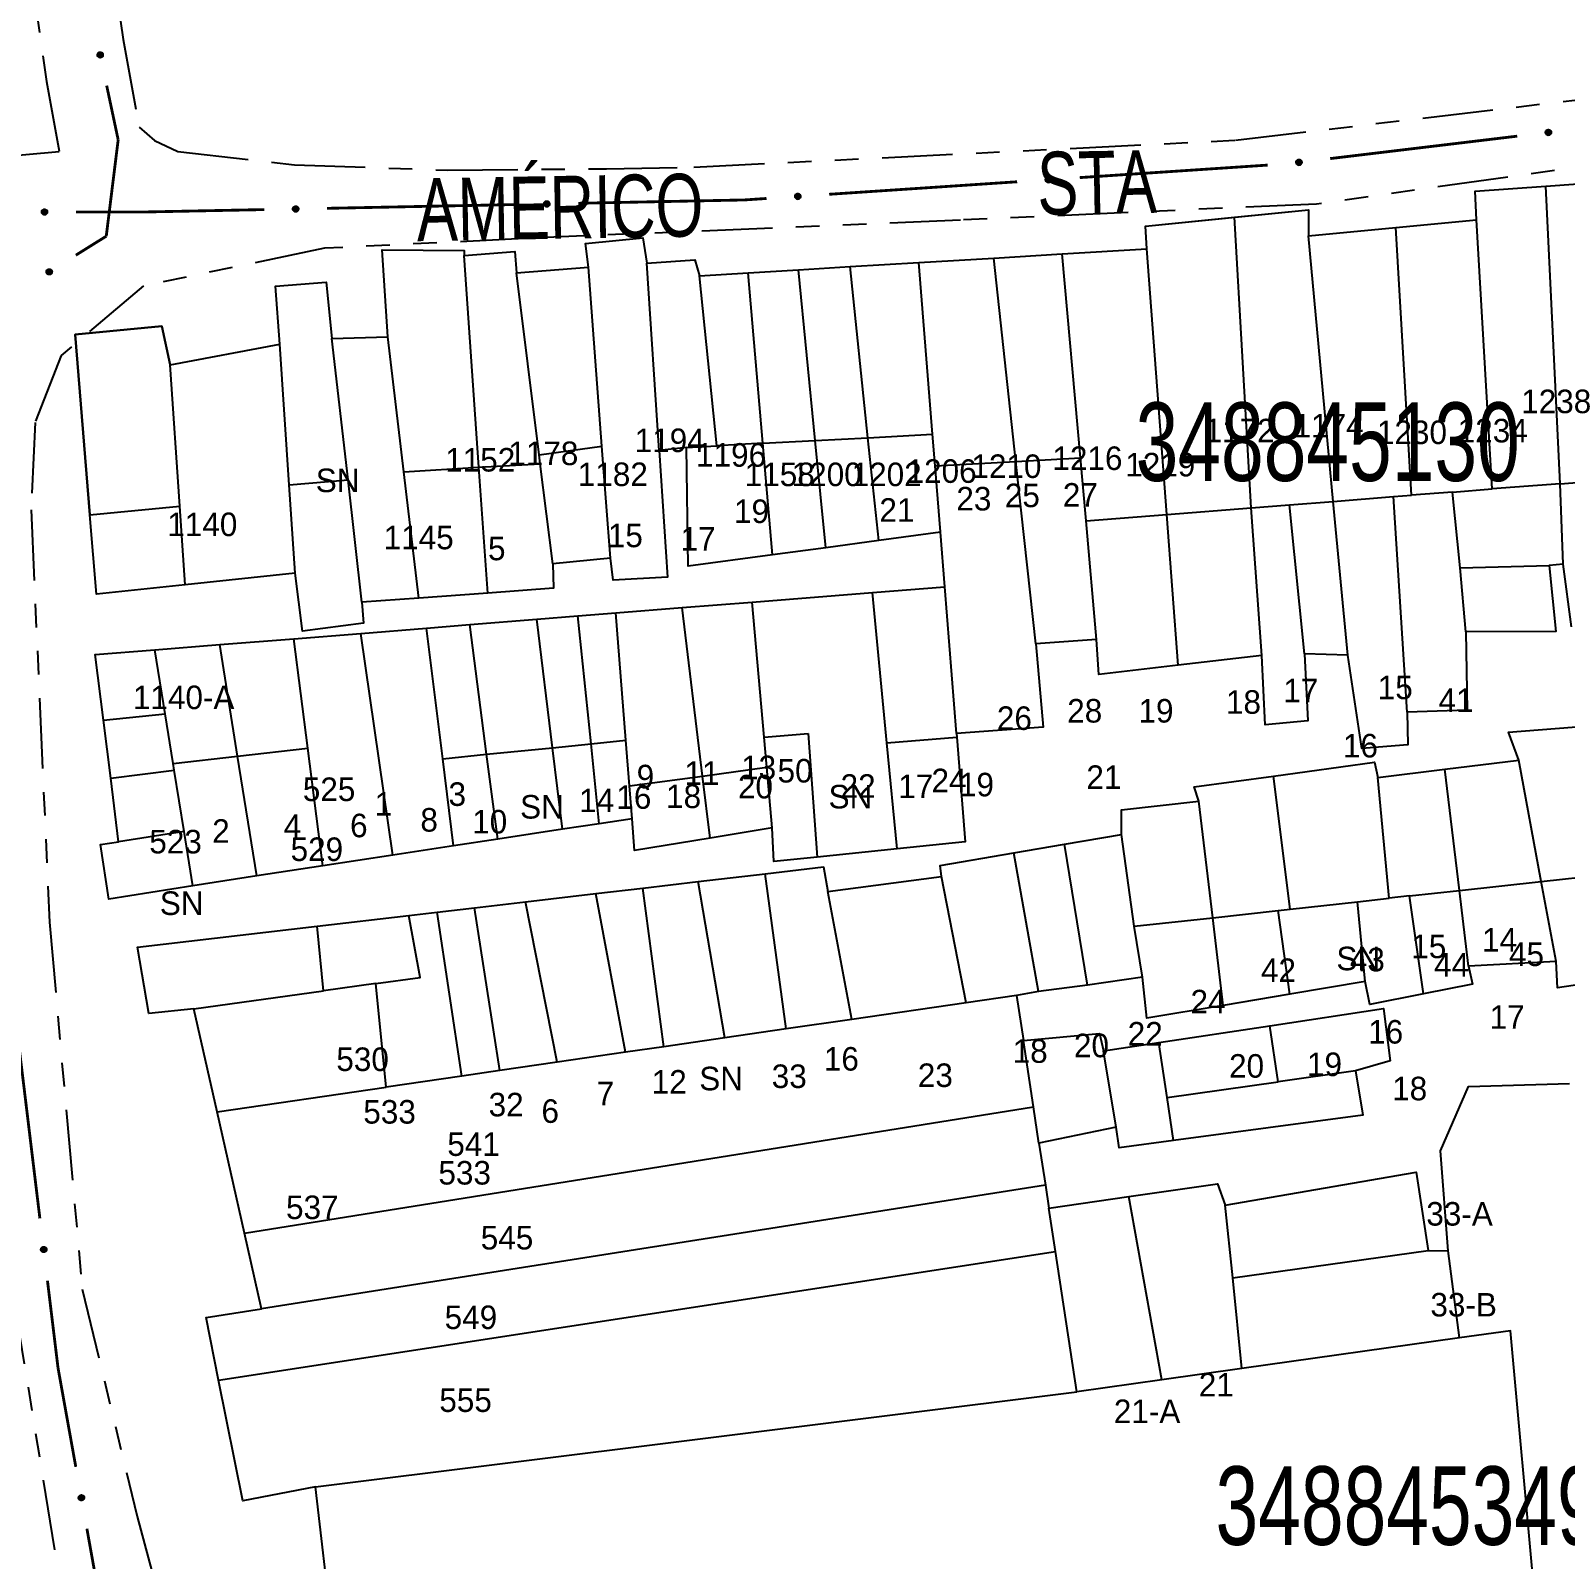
# Model space of a CAD drawing. Extents: x 203851 to 204958, y 4839055 to 4839989.
# Drawn here: x 204793.5 to 204891.2, y 4839267.4 to 4839364.7 of the extents above; entities that cross this region are included whole.
import ezdxf
from ezdxf.enums import TextEntityAlignment as Align

# ---------------------------------------------------------------- set-up
doc = ezdxf.new("R2010")
doc.units = 0
doc.header["$LTSCALE"] = 1.5
doc.header["$MEASUREMENT"] = 0
doc.linetypes.add('TRACO_25', pattern=[8, 3, -1, 1, -1, 1, -1])
for name, color, linetype in [('CD_MALHA_LOTES', 7, 'CONTINUOUS'), ('CD_TXT_QUADRA', 2, 'CONTINUOUS'), ('RU-QUADRA', 210, 'CONTINUOUS'), ('SV-EIXO-RUA-N-PAV', 6, 'CONTINUOUS'), ('SV-RUA-NAO-PAV', 7, 'CONTINUOUS'), ('SV-TXT-RUA-N-PAV', 7, 'CONTINUOUS'), ('Th_NmrPort', 1, 'CONTINUOUS')]:
    doc.layers.add(name, color=color, linetype=linetype)
doc.styles.add('ARIAL', font='ARIAL.SHX')

msp = doc.modelspace()

# ---------------------------------------------------------------- linework, layer by layer
at = {"layer": 'CD_MALHA_LOTES', "linetype": 'Continuous', "flags": 128}
for points in [[(204890, 4839354.84), (204894.42, 4839355.16), (204894.31, 4839352.89)], [(204885.58, 4839352.7), (204885.49, 4839354.51), (204890, 4839354.84)], [(204890.92, 4839335.88), (204890, 4839354.84)], [(204870.17, 4839352.87), (204874.89, 4839353.33), (204874.88, 4839351.67)], [(204864.59, 4839350.84), (204864.5, 4839352.3), (204870.17, 4839352.87)], [(204871.23, 4839334.35), (204870.17, 4839352.87)], [(204874.88, 4839351.67), (204880.45, 4839352.21)], [(204880.45, 4839352.21), (204885.58, 4839352.7)], [(204881.44, 4839335.15), (204880.45, 4839352.21)], [(204886.59, 4839335.55), (204885.58, 4839352.7)], [(204829.01, 4839349.67), (204828.82, 4839351.19), (204832.48, 4839351.54), (204832.73, 4839349.93)], [(204876.46, 4839334.76), (204874.88, 4839351.67)], [(204816.24, 4839345.24), (204815.87, 4839350.79), (204821.09, 4839350.73), (204821.09, 4839350.43)], [(204821.09, 4839350.43), (204824.33, 4839350.67), (204824.44, 4839349.32)], [(204822.03, 4839336.93), (204821.09, 4839350.43)], [(204832.73, 4839349.93), (204835.79, 4839350.14), (204836.08, 4839349.13)], [(204850.07, 4839349.97), (204854.84, 4839350.26)], [(204854.84, 4839350.26), (204859.2, 4839350.52)], [(204856.25, 4839337.3), (204854.84, 4839350.26)], [(204859.2, 4839350.52), (204864.59, 4839350.84)], [(204860.35, 4839337.53), (204859.2, 4839350.52)], [(204865.85, 4839333.93), (204864.59, 4839350.84)], [(204824.44, 4839349.32), (204829.01, 4839349.67)], [(204825.88, 4839337.72), (204824.44, 4839349.32)], [(204829.87, 4839338.28), (204829.01, 4839349.67)], [(204833.52, 4839338), (204832.73, 4839349.93)], [(204836.08, 4839349.13), (204839.18, 4839349.32)], [(204839.18, 4839349.32), (204842.39, 4839349.51)], [(204840.12, 4839338.46), (204839.18, 4839349.32)], [(204842.39, 4839349.51), (204845.69, 4839349.71)], [(204843.46, 4839338.63), (204842.39, 4839349.51)], [(204845.69, 4839349.71), (204850.07, 4839349.97)], [(204846.82, 4839338.81), (204845.69, 4839349.71)], [(204850.94, 4839339.03), (204850.07, 4839349.97)], [(204809.36, 4839344.77), (204809.08, 4839348.46), (204812.3, 4839348.72), (204812.68, 4839345.14)], [(204837.19, 4839338.3), (204836.08, 4839349.13)], [(204802.38, 4839343.45), (204801.84, 4839345.93), (204796.32, 4839345.39)], [(204796.32, 4839345.39), (204797.26, 4839333.9)], [(204802.38, 4839343.45), (204809.36, 4839344.77)], [(204809.95, 4839335.81), (204809.36, 4839344.77)], [(204812.68, 4839345.14), (204816.24, 4839345.24)], [(204813.7, 4839336.13), (204812.68, 4839345.14)], [(204817.26, 4839336.65), (204816.24, 4839345.24)], [(204802.99, 4839334.46), (204802.38, 4839343.45)], [(204840.12, 4839338.46), (204837.19, 4839338.3)], [(204840.12, 4839338.46), (204843.46, 4839338.63)], [(204840.73, 4839331.35), (204840.12, 4839338.46)], [(204843.46, 4839338.63), (204846.82, 4839338.81)], [(204844.14, 4839331.81), (204843.46, 4839338.63)], [(204846.82, 4839338.81), (204850.94, 4839339.03)], [(204847.51, 4839332.26), (204846.82, 4839338.81)], [(204851.1, 4839337.02), (204850.94, 4839339.03)], [(204825.88, 4839337.72), (204829.87, 4839338.28)], [(204825.95, 4839337.16), (204825.88, 4839337.72)], [(204830.41, 4839331.14), (204829.87, 4839338.28)], [(204835.26, 4839338.2), (204833.52, 4839338)], [(204833.52, 4839338), (204834.06, 4839329.94)], [(204835.26, 4839338.2), (204837.19, 4839338.3)], [(204840.73, 4839331.35), (204835.37, 4839330.63), (204835.26, 4839338.2)], [(204856.25, 4839337.3), (204860.35, 4839337.53)], [(204860.71, 4839333.53), (204860.35, 4839337.53)], [(204817.26, 4839336.65), (204822.03, 4839336.93)], [(204818.22, 4839328.6), (204817.26, 4839336.65)], [(204822.03, 4839336.93), (204825.95, 4839337.16)], [(204822.6, 4839328.92), (204822.03, 4839336.93)], [(204826.74, 4839330.79), (204825.95, 4839337.16)], [(204851.1, 4839337.02), (204856.25, 4839337.3)], [(204851.44, 4839332.81), (204851.1, 4839337.02)], [(204857.52, 4839325.69), (204856.25, 4839337.3)], [(204809.95, 4839335.81), (204813.7, 4839336.13)], [(204810.33, 4839330.19), (204809.95, 4839335.81)], [(204814.59, 4839328.33), (204813.7, 4839336.13)], [(204884.06, 4839335.35), (204886.59, 4839335.55)], [(204890.92, 4839335.88), (204886.59, 4839335.55)], [(204890.92, 4839335.88), (204894.68, 4839336.18)], [(204891.11, 4839330.75), (204890.92, 4839335.88)], [(204871.23, 4839334.35), (204873.68, 4839334.54)], [(204873.68, 4839334.54), (204876.46, 4839334.76)], [(204874.62, 4839325.05), (204873.68, 4839334.54)], [(204876.46, 4839334.76), (204880.3, 4839335.06)], [(204877.38, 4839324.97), (204876.46, 4839334.76)], [(204880.3, 4839335.06), (204881.44, 4839335.15)], [(204881.17, 4839321.34), (204880.3, 4839335.06)], [(204884.06, 4839335.35), (204881.44, 4839335.15)], [(204884.54, 4839330.53), (204884.06, 4839335.35)], [(204797.26, 4839333.9), (204802.99, 4839334.46)], [(204803.33, 4839329.44), (204797.67, 4839328.84), (204797.26, 4839333.9)], [(204803.33, 4839329.44), (204802.99, 4839334.46)], [(204860.71, 4839333.53), (204865.85, 4839333.93)], [(204861.38, 4839325.97), (204860.71, 4839333.53)], [(204865.85, 4839333.93), (204871.23, 4839334.35)], [(204866.57, 4839324.32), (204865.85, 4839333.93)], [(204871.91, 4839324.94), (204871.23, 4839334.35)], [(204851.44, 4839332.79), (204847.51, 4839332.26)], [(204851.44, 4839332.79), (204851.44, 4839332.81)], [(204851.72, 4839329.32), (204851.44, 4839332.79)], [(204844.14, 4839331.81), (204840.73, 4839331.35)], [(204847.51, 4839332.26), (204844.14, 4839331.81)], [(204826.74, 4839330.79), (204826.78, 4839329.23), (204822.6, 4839328.92)], [(204830.41, 4839331.14), (204826.74, 4839330.79)], [(204834.06, 4839329.94), (204830.59, 4839329.74), (204830.41, 4839331.14)], [(204884.54, 4839330.53), (204890.22, 4839330.67)], [(204890.22, 4839330.67), (204890.63, 4839326.47), (204884.91, 4839326.44)], [(204891.11, 4839330.75), (204890.22, 4839330.67)], [(204891.64, 4839326.76), (204891.11, 4839330.75)], [(204810.33, 4839330.19), (204803.33, 4839329.44)], [(204814.59, 4839328.33), (204814.68, 4839327.01), (204810.81, 4839326.5), (204810.33, 4839330.19)], [(204884.91, 4839326.44), (204884.54, 4839330.53)], [(204822.6, 4839328.92), (204818.22, 4839328.6)], [(204839.44, 4839328.34), (204847.1, 4839328.95)], [(204847.1, 4839328.95), (204851.72, 4839329.32)], [(204848.03, 4839319.38), (204847.1, 4839328.95)], [(204852.46, 4839319.98), (204851.72, 4839329.32)], [(204818.22, 4839328.6), (204814.59, 4839328.33)], [(204828.34, 4839327.46), (204830.75, 4839327.65)], [(204830.75, 4839327.65), (204834.99, 4839327.99)], [(204831.4, 4839319.54), (204830.75, 4839327.65)], [(204834.99, 4839327.99), (204839.44, 4839328.34)], [(204836.29, 4839317.26), (204834.99, 4839327.99)], [(204840.2, 4839319.75), (204839.44, 4839328.34)], [(204814.51, 4839326.35), (204818.71, 4839326.69)], [(204818.71, 4839326.69), (204821.46, 4839326.91)], [(204819.73, 4839318.37), (204818.71, 4839326.69)], [(204821.46, 4839326.91), (204825.72, 4839327.25)], [(204822.53, 4839318.65), (204821.46, 4839326.91)], [(204825.72, 4839327.25), (204828.34, 4839327.46)], [(204826.72, 4839319.07), (204825.72, 4839327.25)], [(204829.18, 4839319.32), (204828.34, 4839327.46)], [(204805.53, 4839325.64), (204810.24, 4839326.01)], [(204810.24, 4839326.01), (204814.51, 4839326.35)], [(204811.14, 4839319.03), (204810.24, 4839326.01)], [(204816.56, 4839312.22), (204814.51, 4839326.35)], [(204861.38, 4839325.97), (204857.52, 4839325.69)], [(204866.57, 4839324.32), (204861.52, 4839323.74), (204861.38, 4839325.97)], [(204884.91, 4839326.44), (204884.98, 4839321.46), (204881.17, 4839321.34)], [(204798.12, 4839320.82), (204797.6, 4839325), (204801.39, 4839325.31)], [(204801.39, 4839325.31), (204805.53, 4839325.64)], [(204802.05, 4839321.22), (204801.39, 4839325.31)], [(204806.67, 4839318.53), (204805.53, 4839325.64)], [(204857.52, 4839325.69), (204857.98, 4839320.37), (204852.46, 4839319.98)], [(204871.91, 4839324.94), (204866.57, 4839324.32)], [(204874.62, 4839325.05), (204874.83, 4839320.77), (204872.12, 4839320.52), (204871.91, 4839324.94)], [(204877.38, 4839324.97), (204874.62, 4839325.05)], [(204881.17, 4839321.34), (204881.2, 4839319.26), (204878.29, 4839319.01), (204877.38, 4839324.97)], [(204798.12, 4839320.82), (204802.05, 4839321.22)], [(204798.59, 4839317.13), (204798.12, 4839320.82)], [(204802.56, 4839318.07), (204802.05, 4839321.22)], [(204840.2, 4839319.75), (204843.02, 4839319.97)], [(204843.02, 4839319.97), (204843.59, 4839312.1)], [(204852.46, 4839319.98), (204852.48, 4839319.73)], [(204888.27, 4839318.28), (204887.63, 4839320.05), (204892.77, 4839320.46)], [(204806.67, 4839318.53), (204811.14, 4839319.03)], [(204812.1, 4839311.54), (204811.14, 4839319.03)], [(204822.53, 4839318.65), (204826.72, 4839319.07)], [(204826.72, 4839319.07), (204829.18, 4839319.32)], [(204827.36, 4839313.87), (204826.72, 4839319.07)], [(204829.18, 4839319.32), (204831.4, 4839319.54)], [(204829.7, 4839314.22), (204829.18, 4839319.32)], [(204831.64, 4839316.63), (204831.4, 4839319.54)], [(204840.37, 4839317.82), (204840.2, 4839319.75)], [(204848.03, 4839319.38), (204852.48, 4839319.73)], [(204848.68, 4839312.62), (204848.03, 4839319.38)], [(204852.48, 4839319.73), (204853.02, 4839313.07), (204848.68, 4839312.62)], [(204802.56, 4839318.07), (204806.67, 4839318.53)], [(204802.63, 4839317.63), (204802.56, 4839318.07)], [(204807.9, 4839310.9), (204806.67, 4839318.53)], [(204819.73, 4839318.37), (204822.53, 4839318.65)], [(204820.42, 4839312.81), (204819.73, 4839318.37)], [(204823.24, 4839313.24), (204822.53, 4839318.65)], [(204872.65, 4839317.26), (204879.09, 4839318.14), (204879.29, 4839317.18)], [(204883.56, 4839317.7), (204888.27, 4839318.28)], [(204889.71, 4839310.55), (204888.27, 4839318.28)], [(204798.59, 4839317.13), (204802.63, 4839317.63)], [(204799.08, 4839313.08), (204798.59, 4839317.13)], [(204803.26, 4839313.73), (204802.63, 4839317.63)], [(204831.64, 4839316.63), (204836.29, 4839317.26)], [(204836.29, 4839317.26), (204840.37, 4839317.82)], [(204836.77, 4839313.31), (204836.29, 4839317.26)], [(204840.71, 4839313.96), (204840.37, 4839317.82)], [(204867.89, 4839315.66), (204867.59, 4839316.57), (204872.65, 4839317.26)], [(204873.71, 4839308.79), (204872.65, 4839317.26)], [(204879.29, 4839317.18), (204883.56, 4839317.7)], [(204880.02, 4839309.48), (204879.29, 4839317.18)], [(204884.5, 4839309.98), (204883.56, 4839317.7)], [(204831.8, 4839314.54), (204831.64, 4839316.63)], [(204862.96, 4839313.55), (204862.97, 4839315.11), (204867.89, 4839315.66)], [(204868.78, 4839308.24), (204867.89, 4839315.66)], [(204829.7, 4839314.22), (204827.36, 4839313.87)], [(204831.8, 4839314.54), (204829.7, 4839314.22)], [(204836.77, 4839313.31), (204831.94, 4839312.53), (204831.8, 4839314.54)], [(204797.94, 4839312.91), (204799.08, 4839313.08)], [(204803.26, 4839313.73), (204799.08, 4839313.08)], [(204803.82, 4839310.28), (204803.26, 4839313.73)], [(204823.24, 4839313.24), (204820.42, 4839312.81)], [(204827.36, 4839313.87), (204823.24, 4839313.24)], [(204840.71, 4839313.96), (204836.77, 4839313.31)], [(204843.59, 4839312.1), (204840.82, 4839311.81), (204840.71, 4839313.96)], [(204859.33, 4839312.93), (204862.96, 4839313.55)], [(204863.77, 4839307.69), (204862.96, 4839313.55)], [(204798.46, 4839309.41), (204797.94, 4839312.91)], [(204816.56, 4839312.22), (204812.1, 4839311.54)], [(204820.42, 4839312.81), (204816.56, 4839312.22)], [(204848.68, 4839312.62), (204843.59, 4839312.1)], [(204851.5, 4839310.87), (204851.43, 4839311.57), (204856.12, 4839312.38)], [(204856.12, 4839312.38), (204859.33, 4839312.93)], [(204857.69, 4839303.54), (204856.12, 4839312.38)], [(204860.8, 4839303.95), (204859.33, 4839312.93)], [(204812.1, 4839311.54), (204807.9, 4839310.9)], [(204836, 4839310.54), (204840.28, 4839311.04)], [(204840.28, 4839311.04), (204843.98, 4839311.47)], [(204841.62, 4839301.16), (204840.28, 4839311.04)], [(204843.98, 4839311.47), (204844.27, 4839309.9)], [(204803.82, 4839310.28), (204798.46, 4839309.41)], [(204807.9, 4839310.9), (204803.82, 4839310.28)], [(204829.49, 4839309.78), (204832.48, 4839310.13)], [(204832.48, 4839310.13), (204836, 4839310.54)], [(204833.82, 4839300.02), (204832.48, 4839310.13)], [(204837.71, 4839300.59), (204836, 4839310.54)], [(204844.27, 4839309.9), (204851.5, 4839310.87)], [(204853.07, 4839302.82), (204851.5, 4839310.87)], [(204884.5, 4839309.98), (204889.71, 4839310.55)], [(204889.71, 4839310.55), (204893.59, 4839310.98)], [(204890.65, 4839305.44), (204889.71, 4839310.55)], [(204821.75, 4839308.87), (204825, 4839309.25)], [(204825, 4839309.25), (204829.49, 4839309.78)], [(204827.02, 4839299.03), (204825, 4839309.25)], [(204831.37, 4839299.67), (204829.49, 4839309.78)], [(204845.79, 4839301.76), (204844.27, 4839309.9)], [(204873.71, 4839308.79), (204878, 4839309.26)], [(204878, 4839309.26), (204880.02, 4839309.48)], [(204878.5, 4839304.18), (204878, 4839309.26)], [(204881.32, 4839309.63), (204880.02, 4839309.48)], [(204881.32, 4839309.63), (204884.5, 4839309.98)], [(204882.21, 4839303.39), (204881.32, 4839309.63)], [(204885.08, 4839305.16), (204884.5, 4839309.98)], [(204811.74, 4839307.7), (204817.57, 4839308.38)], [(204815.48, 4839304.04), (204818.3, 4839304.43), (204817.57, 4839308.38)], [(204817.57, 4839308.38), (204819.37, 4839308.59)], [(204819.37, 4839308.59), (204821.75, 4839308.87)], [(204820.96, 4839298.15), (204819.37, 4839308.59)], [(204823.38, 4839298.5), (204821.75, 4839308.87)], [(204863.77, 4839307.69), (204868.78, 4839308.24)], [(204868.78, 4839308.24), (204872.94, 4839308.7)], [(204869.45, 4839302.65), (204868.78, 4839308.24)], [(204872.94, 4839308.7), (204873.71, 4839308.79)], [(204873.69, 4839303.37), (204872.94, 4839308.7)], [(204800.29, 4839306.37), (204811.74, 4839307.7)], [(204812.14, 4839303.58), (204811.74, 4839307.7)], [(204864.31, 4839304.46), (204863.77, 4839307.69)], [(204803.88, 4839302.44), (204801.01, 4839302.13), (204800.29, 4839306.37)], [(204890.65, 4839305.44), (204885.08, 4839305.16)], [(204894.02, 4839305.95), (204894.16, 4839304.29), (204890.74, 4839303.78), (204890.65, 4839305.44)], [(204864.31, 4839304.46), (204860.8, 4839303.95)], [(204869.45, 4839302.65), (204864.59, 4839301.83), (204864.31, 4839304.46)], [(204885.08, 4839305.16), (204885.33, 4839304), (204882.21, 4839303.39)], [(204803.88, 4839302.44), (204812.14, 4839303.58)], [(204815.48, 4839304.04), (204812.14, 4839303.58)], [(204816.13, 4839297.45), (204815.48, 4839304.04)], [(204856.28, 4839303.29), (204853.07, 4839302.82)], [(204857.69, 4839303.54), (204856.28, 4839303.29)], [(204856.28, 4839303.29), (204856.72, 4839300.42)], [(204860.8, 4839303.95), (204857.69, 4839303.54)], [(204873.69, 4839303.37), (204869.45, 4839302.65)], [(204878.5, 4839304.18), (204873.69, 4839303.37)], [(204882.21, 4839303.39), (204878.79, 4839302.72), (204878.5, 4839304.18)], [(204805.36, 4839295.88), (204803.88, 4839302.44)], [(204853.07, 4839302.82), (204845.79, 4839301.76)], [(204872.42, 4839301.36), (204879.65, 4839302.45)], [(204879.65, 4839302.45), (204880.08, 4839299.12)], [(204845.79, 4839301.76), (204841.62, 4839301.16)], [(204865.35, 4839300.29), (204872.42, 4839301.36)], [(204872.96, 4839297.79), (204872.42, 4839301.36)], [(204837.71, 4839300.59), (204833.82, 4839300.02)], [(204841.62, 4839301.16), (204837.71, 4839300.59)], [(204856.72, 4839300.42), (204861.57, 4839300.86)], [(204857.36, 4839296.2), (204856.72, 4839300.42)], [(204861.57, 4839300.86), (204861.82, 4839299.75)], [(204861.82, 4839299.75), (204865.35, 4839300.29)], [(204865.88, 4839296.79), (204865.35, 4839300.29)], [(204831.37, 4839299.67), (204827.02, 4839299.03)], [(204833.82, 4839300.02), (204831.37, 4839299.67)], [(204862.64, 4839294.9), (204861.82, 4839299.75)], [(204823.38, 4839298.5), (204820.96, 4839298.15)], [(204827.02, 4839299.03), (204823.38, 4839298.5)], [(204877.87, 4839298.49), (204872.96, 4839297.79)], [(204880.08, 4839299.12), (204877.87, 4839298.49)], [(204877.87, 4839298.49), (204878.35, 4839295.66)], [(204805.36, 4839295.88), (204816.13, 4839297.45)], [(204820.96, 4839298.15), (204816.13, 4839297.45)], [(204865.88, 4839296.79), (204872.96, 4839297.79)], [(204883.77, 4839287.02), (204883.3, 4839293.38), (204885.08, 4839297.49), (204891.51, 4839297.67)], [(204866.29, 4839294.05), (204865.88, 4839296.79)], [(204807.1, 4839288.15), (204805.36, 4839295.88)], [(204807.1, 4839288.15), (204857.36, 4839296.2)], [(204857.71, 4839293.88), (204857.36, 4839296.2)], [(204878.35, 4839295.66), (204866.29, 4839294.05)], [(204862.64, 4839294.9), (204857.71, 4839293.88)], [(204862.83, 4839293.59), (204862.64, 4839294.9)], [(204857.71, 4839293.88), (204858.12, 4839291.2)], [(204866.29, 4839294.05), (204862.83, 4839293.59)], [(204869.58, 4839289.92), (204881.74, 4839292.04), (204882.51, 4839287.04)], [(204858.12, 4839291.2), (204808.18, 4839283.33)], [(204858.12, 4839291.2), (204858.35, 4839289.74)], [(204863.44, 4839290.47), (204869.09, 4839291.29), (204869.58, 4839289.92)], [(204858.35, 4839289.74), (204863.44, 4839290.47)], [(204858.77, 4839286.98), (204858.35, 4839289.74)], [(204865.53, 4839278.8), (204863.44, 4839290.47)], [(204870.06, 4839285.3), (204869.58, 4839289.92)], [(204808.18, 4839283.33), (204807.1, 4839288.15)], [(204805.46, 4839278.78), (204858.77, 4839286.98)], [(204860.13, 4839278.04), (204858.77, 4839286.98)], [(204870.06, 4839285.3), (204882.51, 4839287.04)], [(204882.51, 4839287.04), (204883.77, 4839287.02)], [(204884.5, 4839281.48), (204883.77, 4839287.02)], [(204870.64, 4839279.52), (204870.06, 4839285.3)], [(204805.46, 4839278.78), (204804.66, 4839282.77), (204808.18, 4839283.33)], [(204889.25, 4839265.37), (204887.75, 4839281.93), (204884.5, 4839281.48)], [(204884.5, 4839281.48), (204870.64, 4839279.52)], [(204811.62, 4839271.99), (204807, 4839271.09), (204805.46, 4839278.78)], [(204865.53, 4839278.8), (204860.13, 4839278.04)], [(204870.64, 4839279.52), (204865.53, 4839278.8)], [(204811.62, 4839271.99), (204860.13, 4839278.04)], [(204813.72, 4839254.07), (204811.62, 4839271.99)]]:
    msp.add_lwpolyline(points, dxfattribs=at)
at = {"layer": 'RU-QUADRA', "linetype": 'Continuous', "flags": 128}
for points in [[(204891.64, 4839326.76), (204891.11, 4839330.75), (204890.22, 4839330.67), (204890.63, 4839326.47), (204884.91, 4839326.44), (204884.98, 4839321.46), (204881.17, 4839321.34), (204881.2, 4839319.26), (204878.29, 4839319.01), (204877.38, 4839324.97), (204874.62, 4839325.05), (204874.83, 4839320.77), (204872.12, 4839320.52), (204871.91, 4839324.94), (204866.57, 4839324.32), (204861.52, 4839323.74), (204861.38, 4839325.97), (204857.52, 4839325.69), (204857.98, 4839320.37), (204852.46, 4839319.98), (204852.48, 4839319.73), (204853.02, 4839313.07), (204848.68, 4839312.62), (204843.59, 4839312.1), (204840.82, 4839311.81), (204840.71, 4839313.96), (204836.77, 4839313.31), (204831.94, 4839312.53), (204831.8, 4839314.54), (204829.7, 4839314.22), (204827.36, 4839313.87), (204823.24, 4839313.24), (204820.42, 4839312.81), (204816.56, 4839312.22), (204812.1, 4839311.54), (204807.9, 4839310.9), (204803.82, 4839310.28), (204798.46, 4839309.41), (204797.94, 4839312.91), (204799.08, 4839313.08), (204798.59, 4839317.13), (204798.12, 4839320.82), (204797.6, 4839325), (204801.39, 4839325.31), (204805.53, 4839325.64), (204810.24, 4839326.01), (204814.51, 4839326.35), (204818.71, 4839326.69), (204821.46, 4839326.91), (204825.72, 4839327.25), (204828.34, 4839327.46), (204830.75, 4839327.65), (204834.99, 4839327.99), (204839.44, 4839328.34), (204847.1, 4839328.95), (204851.72, 4839329.32), (204851.44, 4839332.79), (204847.51, 4839332.26), (204844.14, 4839331.81), (204840.73, 4839331.35), (204835.37, 4839330.63), (204835.26, 4839338.2), (204833.52, 4839338), (204834.06, 4839329.94), (204830.59, 4839329.74), (204830.41, 4839331.14), (204826.74, 4839330.79), (204826.78, 4839329.23), (204822.6, 4839328.92), (204818.22, 4839328.6), (204814.59, 4839328.33), (204814.68, 4839327.01), (204810.81, 4839326.5), (204810.33, 4839330.19), (204803.33, 4839329.44), (204797.67, 4839328.84), (204797.26, 4839333.9), (204796.32, 4839345.39), (204801.84, 4839345.93), (204802.38, 4839343.45), (204809.36, 4839344.77), (204809.08, 4839348.46), (204812.3, 4839348.72), (204812.68, 4839345.14), (204816.24, 4839345.24), (204815.87, 4839350.79), (204821.09, 4839350.73), (204821.09, 4839350.43), (204824.33, 4839350.67), (204824.44, 4839349.32), (204829.01, 4839349.67), (204828.82, 4839351.19), (204832.48, 4839351.54), (204832.73, 4839349.93), (204835.79, 4839350.14), (204836.08, 4839349.13), (204839.18, 4839349.32), (204842.39, 4839349.51), (204845.69, 4839349.71), (204850.07, 4839349.97), (204854.84, 4839350.26), (204859.2, 4839350.52), (204864.59, 4839350.84), (204864.5, 4839352.3), (204874.89, 4839353.33), (204874.88, 4839351.67), (204880.45, 4839352.21), (204885.58, 4839352.7), (204885.49, 4839354.51), (204890, 4839354.84), (204894.42, 4839355.16)], [(204813.72, 4839254.07), (204811.62, 4839271.99), (204807, 4839271.09), (204805.46, 4839278.78), (204804.66, 4839282.77), (204808.18, 4839283.33), (204807.1, 4839288.15), (204805.36, 4839295.88), (204803.88, 4839302.44), (204801.01, 4839302.13), (204800.29, 4839306.37), (204811.74, 4839307.7), (204817.57, 4839308.38), (204819.37, 4839308.59), (204821.75, 4839308.87), (204825, 4839309.25), (204829.49, 4839309.78), (204832.48, 4839310.13), (204836, 4839310.54), (204840.28, 4839311.04), (204843.98, 4839311.47), (204844.27, 4839309.9), (204851.5, 4839310.87), (204851.43, 4839311.57), (204856.12, 4839312.38), (204859.33, 4839312.93), (204862.96, 4839313.55), (204862.97, 4839315.11), (204867.89, 4839315.66), (204867.59, 4839316.57), (204872.65, 4839317.26), (204879.09, 4839318.14), (204879.29, 4839317.18), (204883.56, 4839317.7), (204888.27, 4839318.28), (204887.63, 4839320.05), (204892.77, 4839320.46)], [(204894.16, 4839304.29), (204890.74, 4839303.78), (204890.65, 4839305.44), (204885.08, 4839305.16), (204885.33, 4839304), (204882.21, 4839303.39), (204878.79, 4839302.72), (204878.5, 4839304.18), (204873.69, 4839303.37), (204869.45, 4839302.65), (204864.59, 4839301.83), (204864.31, 4839304.46), (204860.8, 4839303.95), (204857.69, 4839303.54), (204856.28, 4839303.29), (204856.72, 4839300.42), (204861.57, 4839300.86), (204861.82, 4839299.75), (204865.35, 4839300.29), (204872.42, 4839301.36), (204879.65, 4839302.45), (204880.08, 4839299.12), (204877.87, 4839298.49), (204878.35, 4839295.66), (204866.29, 4839294.05), (204862.83, 4839293.59), (204862.64, 4839294.9), (204857.71, 4839293.88), (204858.12, 4839291.2), (204858.35, 4839289.74), (204863.44, 4839290.47), (204869.09, 4839291.29), (204869.58, 4839289.92), (204881.74, 4839292.04), (204882.51, 4839287.04), (204883.77, 4839287.02), (204883.3, 4839293.38), (204885.08, 4839297.49), (204891.51, 4839297.67)]]:
    msp.add_lwpolyline(points, dxfattribs=at)
at = {"layer": 'SV-EIXO-RUA-N-PAV'}
for points in [[(204797.991, 4839363.361), (204798.032, 4839363.335), (204798.062, 4839363.304), (204798.08, 4839363.271), (204798.088, 4839363.238), (204798.093, 4839363.203), (204798.089, 4839363.167), (204798.077, 4839363.127), (204798.051, 4839363.085), (204798.017, 4839363.057), (204797.986, 4839363.037), (204797.952, 4839363.027), (204797.918, 4839363.023), (204797.88, 4839363.028), (204797.84, 4839363.041), (204797.799, 4839363.068), (204797.769, 4839363.098), (204797.753, 4839363.131), (204797.743, 4839363.165), (204797.739, 4839363.201), (204797.742, 4839363.236), (204797.755, 4839363.277), (204797.782, 4839363.317), (204797.813, 4839363.347), (204797.845, 4839363.363), (204797.879, 4839363.373), (204797.914, 4839363.378), (204797.95, 4839363.376), (204797.991, 4839363.361)], [(204890.009, 4839358.354), (204890.039, 4839358.393), (204890.073, 4839358.42), (204890.107, 4839358.435), (204890.141, 4839358.44), (204890.176, 4839358.442), (204890.212, 4839358.435), (204890.25, 4839358.419), (204890.289, 4839358.39), (204890.315, 4839358.354), (204890.331, 4839358.321), (204890.339, 4839358.286), (204890.339, 4839358.251), (204890.331, 4839358.214), (204890.315, 4839358.176), (204890.284, 4839358.137), (204890.251, 4839358.111), (204890.218, 4839358.097), (204890.182, 4839358.09), (204890.146, 4839358.089), (204890.111, 4839358.096), (204890.072, 4839358.112), (204890.035, 4839358.143), (204890.008, 4839358.176), (204889.994, 4839358.209), (204889.988, 4839358.244), (204889.986, 4839358.279), (204889.991, 4839358.316), (204890.009, 4839358.354)], [(204874.123, 4839356.449), (204874.153, 4839356.488), (204874.186, 4839356.515), (204874.221, 4839356.53), (204874.255, 4839356.535), (204874.29, 4839356.537), (204874.326, 4839356.53), (204874.364, 4839356.514), (204874.403, 4839356.485), (204874.429, 4839356.449), (204874.445, 4839356.416), (204874.453, 4839356.381), (204874.453, 4839356.346), (204874.445, 4839356.309), (204874.429, 4839356.271), (204874.398, 4839356.232), (204874.365, 4839356.206), (204874.331, 4839356.192), (204874.296, 4839356.185), (204874.26, 4839356.184), (204874.225, 4839356.191), (204874.186, 4839356.207), (204874.149, 4839356.238), (204874.122, 4839356.271), (204874.108, 4839356.304), (204874.101, 4839356.339), (204874.1, 4839356.374), (204874.105, 4839356.411), (204874.123, 4839356.449)], [(204858.168, 4839355.351), (204858.199, 4839355.388), (204858.234, 4839355.414), (204858.269, 4839355.427), (204858.304, 4839355.43), (204858.339, 4839355.429), (204858.374, 4839355.421), (204858.411, 4839355.403), (204858.449, 4839355.371), (204858.473, 4839355.334), (204858.487, 4839355.3), (204858.493, 4839355.265), (204858.492, 4839355.231), (204858.482, 4839355.194), (204858.463, 4839355.156), (204858.431, 4839355.119), (204858.396, 4839355.095), (204858.362, 4839355.083), (204858.326, 4839355.078), (204858.29, 4839355.079), (204858.256, 4839355.087), (204858.218, 4839355.106), (204858.182, 4839355.139), (204858.157, 4839355.173), (204858.145, 4839355.207), (204858.14, 4839355.242), (204858.14, 4839355.277), (204858.147, 4839355.313), (204858.168, 4839355.351)], [(204842.203, 4839354.287), (204842.235, 4839354.324), (204842.27, 4839354.35), (204842.305, 4839354.363), (204842.339, 4839354.366), (204842.374, 4839354.366), (204842.41, 4839354.357), (204842.447, 4839354.339), (204842.484, 4839354.308), (204842.508, 4839354.27), (204842.523, 4839354.236), (204842.528, 4839354.201), (204842.527, 4839354.167), (204842.517, 4839354.13), (204842.499, 4839354.093), (204842.466, 4839354.056), (204842.432, 4839354.031), (204842.397, 4839354.019), (204842.362, 4839354.014), (204842.326, 4839354.015), (204842.291, 4839354.023), (204842.253, 4839354.042), (204842.217, 4839354.075), (204842.192, 4839354.109), (204842.18, 4839354.143), (204842.176, 4839354.178), (204842.176, 4839354.214), (204842.183, 4839354.25), (204842.203, 4839354.287)], [(204794.225, 4839353.302), (204794.259, 4839353.337), (204794.296, 4839353.36), (204794.332, 4839353.371), (204794.366, 4839353.372), (204794.401, 4839353.369), (204794.436, 4839353.359), (204794.472, 4839353.338), (204794.508, 4839353.304), (204794.529, 4839353.265), (204794.541, 4839353.23), (204794.544, 4839353.195), (204794.541, 4839353.161), (204794.529, 4839353.125), (204794.507, 4839353.089), (204794.472, 4839353.054), (204794.437, 4839353.031), (204794.401, 4839353.022), (204794.366, 4839353.019), (204794.33, 4839353.023), (204794.296, 4839353.033), (204794.259, 4839353.055), (204794.225, 4839353.09), (204794.203, 4839353.125), (204794.193, 4839353.16), (204794.191, 4839353.195), (204794.193, 4839353.231), (204794.202, 4839353.266), (204794.225, 4839353.302)], [(204810.221, 4839353.493), (204810.255, 4839353.529), (204810.291, 4839353.553), (204810.326, 4839353.564), (204810.361, 4839353.566), (204810.396, 4839353.564), (204810.431, 4839353.554), (204810.467, 4839353.534), (204810.503, 4839353.501), (204810.525, 4839353.462), (204810.538, 4839353.428), (204810.542, 4839353.392), (204810.539, 4839353.358), (204810.528, 4839353.322), (204810.508, 4839353.285), (204810.473, 4839353.25), (204810.438, 4839353.227), (204810.403, 4839353.217), (204810.367, 4839353.213), (204810.331, 4839353.216), (204810.297, 4839353.226), (204810.26, 4839353.246), (204810.225, 4839353.281), (204810.202, 4839353.316), (204810.191, 4839353.35), (204810.189, 4839353.386), (204810.19, 4839353.421), (204810.199, 4839353.457), (204810.221, 4839353.493)], [(204826.218, 4839353.814), (204826.251, 4839353.85), (204826.287, 4839353.874), (204826.323, 4839353.885), (204826.357, 4839353.887), (204826.393, 4839353.885), (204826.428, 4839353.875), (204826.464, 4839353.855), (204826.5, 4839353.822), (204826.522, 4839353.784), (204826.535, 4839353.749), (204826.539, 4839353.714), (204826.536, 4839353.679), (204826.525, 4839353.643), (204826.504, 4839353.607), (204826.47, 4839353.571), (204826.435, 4839353.548), (204826.4, 4839353.538), (204826.364, 4839353.534), (204826.328, 4839353.537), (204826.294, 4839353.547), (204826.257, 4839353.568), (204826.222, 4839353.602), (204826.199, 4839353.637), (204826.188, 4839353.672), (204826.185, 4839353.707), (204826.187, 4839353.742), (204826.196, 4839353.778), (204826.218, 4839353.814)], [(204794.844, 4839349.365), (204794.834, 4839349.317), (204794.815, 4839349.278), (204794.79, 4839349.25), (204794.762, 4839349.231), (204794.731, 4839349.215), (204794.695, 4839349.205), (204794.654, 4839349.204), (204794.606, 4839349.214), (204794.567, 4839349.236), (204794.539, 4839349.259), (204794.517, 4839349.287), (204794.502, 4839349.318), (204794.493, 4839349.355), (204794.492, 4839349.397), (204794.503, 4839349.445), (204794.522, 4839349.483), (204794.547, 4839349.509), (204794.576, 4839349.531), (204794.608, 4839349.547), (204794.642, 4839349.556), (204794.685, 4839349.557), (204794.732, 4839349.545), (204794.77, 4839349.527), (204794.797, 4839349.503), (204794.817, 4839349.474), (204794.834, 4839349.443), (204794.845, 4839349.408), (204794.844, 4839349.365)], [(204794.406, 4839287.258), (204794.445, 4839287.228), (204794.472, 4839287.195), (204794.487, 4839287.16), (204794.492, 4839287.126), (204794.494, 4839287.091), (204794.487, 4839287.055), (204794.471, 4839287.017), (204794.442, 4839286.978), (204794.406, 4839286.952), (204794.373, 4839286.936), (204794.338, 4839286.928), (204794.304, 4839286.927), (204794.267, 4839286.935), (204794.228, 4839286.952), (204794.189, 4839286.982), (204794.163, 4839287.015), (204794.149, 4839287.049), (204794.142, 4839287.084), (204794.141, 4839287.12), (204794.147, 4839287.155), (204794.164, 4839287.194), (204794.195, 4839287.232), (204794.227, 4839287.259), (204794.261, 4839287.273), (204794.296, 4839287.279), (204794.331, 4839287.281), (204794.367, 4839287.276), (204794.406, 4839287.258)], [(204796.796, 4839271.45), (204796.837, 4839271.423), (204796.866, 4839271.391), (204796.883, 4839271.357), (204796.89, 4839271.324), (204796.893, 4839271.289), (204796.889, 4839271.253), (204796.875, 4839271.214), (204796.848, 4839271.173), (204796.813, 4839271.145), (204796.781, 4839271.127), (204796.747, 4839271.117), (204796.713, 4839271.115), (204796.675, 4839271.12), (204796.636, 4839271.135), (204796.595, 4839271.163), (204796.567, 4839271.194), (204796.552, 4839271.227), (204796.542, 4839271.262), (204796.539, 4839271.298), (204796.544, 4839271.333), (204796.558, 4839271.373), (204796.587, 4839271.412), (204796.618, 4839271.441), (204796.65, 4839271.457), (204796.685, 4839271.465), (204796.72, 4839271.469), (204796.756, 4839271.466), (204796.796, 4839271.45)]]:
    msp.add_lwpolyline(points, close=True, dxfattribs=at)
for points in [[(204797.739, 4839363.201), (204797.769, 4839363.098)], [(204797.742, 4839363.236), (204797.799, 4839363.068)], [(204797.742, 4839363.215), (204797.782, 4839363.089)], [(204797.752, 4839363.252), (204797.818, 4839363.062)], [(204797.755, 4839363.277), (204797.84, 4839363.041)], [(204797.771, 4839363.293), (204797.859, 4839363.037)], [(204797.782, 4839363.317), (204797.88, 4839363.028)], [(204797.797, 4839363.329), (204797.897, 4839363.03)], [(204797.813, 4839363.347), (204797.918, 4839363.023)], [(204797.829, 4839363.352), (204797.934, 4839363.028)], [(204797.845, 4839363.363), (204797.952, 4839363.027)], [(204797.862, 4839363.366), (204797.966, 4839363.033)], [(204797.879, 4839363.373), (204797.986, 4839363.037)], [(204797.898, 4839363.372), (204798.002, 4839363.052)], [(204797.914, 4839363.378), (204798.017, 4839363.057)], [(204797.933, 4839363.372), (204798.034, 4839363.076)], [(204797.95, 4839363.376), (204798.051, 4839363.085)], [(204797.969, 4839363.367), (204798.061, 4839363.109)], [(204797.991, 4839363.361), (204798.077, 4839363.127)], [(204798.012, 4839363.346), (204798.081, 4839363.154)], [(204798.032, 4839363.335), (204798.089, 4839363.167)], [(204798.049, 4839363.317), (204798.088, 4839363.193)], [(204798.062, 4839363.304), (204798.093, 4839363.203)], [(204889.986, 4839358.279), (204890.315, 4839358.354)], [(204889.988, 4839358.244), (204890.331, 4839358.321)], [(204889.99, 4839358.263), (204890.318, 4839358.338)], [(204889.991, 4839358.316), (204890.289, 4839358.39)], [(204889.993, 4839358.298), (204890.298, 4839358.372)], [(204889.993, 4839358.226), (204890.334, 4839358.3)], [(204889.994, 4839358.209), (204890.339, 4839358.286)], [(204890.001, 4839358.333), (204890.266, 4839358.402)], [(204890.004, 4839358.192), (204890.336, 4839358.268)], [(204890.008, 4839358.176), (204890.339, 4839358.251)], [(204890.009, 4839358.354), (204890.25, 4839358.419)], [(204890.024, 4839358.159), (204890.331, 4839358.231)], [(204890.026, 4839358.375), (204890.224, 4839358.426)], [(204890.035, 4839358.143), (204890.331, 4839358.214)], [(204890.039, 4839358.393), (204890.212, 4839358.435)], [(204890.057, 4839358.13), (204890.32, 4839358.194)], [(204890.058, 4839358.409), (204890.185, 4839358.436)], [(204890.072, 4839358.112), (204890.315, 4839358.176)], [(204890.073, 4839358.42), (204890.176, 4839358.442)], [(204890.097, 4839358.107), (204890.292, 4839358.155)], [(204890.111, 4839358.096), (204890.284, 4839358.137)], [(204890.133, 4839358.093), (204890.261, 4839358.123)], [(204890.146, 4839358.089), (204890.251, 4839358.111)], [(204874.1, 4839356.374), (204874.429, 4839356.449)], [(204874.101, 4839356.339), (204874.445, 4839356.416)], [(204874.104, 4839356.358), (204874.432, 4839356.433)], [(204874.105, 4839356.411), (204874.403, 4839356.485)], [(204874.107, 4839356.393), (204874.411, 4839356.467)], [(204874.107, 4839356.321), (204874.447, 4839356.395)], [(204874.108, 4839356.304), (204874.453, 4839356.381)], [(204874.115, 4839356.428), (204874.38, 4839356.497)], [(204874.118, 4839356.287), (204874.45, 4839356.363)], [(204874.122, 4839356.271), (204874.453, 4839356.346)], [(204874.123, 4839356.449), (204874.364, 4839356.514)], [(204874.137, 4839356.254), (204874.445, 4839356.326)], [(204874.14, 4839356.47), (204874.338, 4839356.521)], [(204874.149, 4839356.238), (204874.445, 4839356.309)], [(204874.153, 4839356.488), (204874.326, 4839356.53)], [(204874.171, 4839356.225), (204874.434, 4839356.289)], [(204874.172, 4839356.504), (204874.299, 4839356.531)], [(204874.186, 4839356.515), (204874.29, 4839356.537)], [(204874.186, 4839356.207), (204874.429, 4839356.271)], [(204874.211, 4839356.202), (204874.406, 4839356.25)], [(204874.225, 4839356.191), (204874.398, 4839356.232)], [(204874.247, 4839356.188), (204874.375, 4839356.218)], [(204874.26, 4839356.184), (204874.365, 4839356.206)], [(204858.14, 4839355.277), (204858.473, 4839355.334)], [(204858.14, 4839355.242), (204858.487, 4839355.3)], [(204858.144, 4839355.261), (204858.475, 4839355.319)], [(204858.145, 4839355.224), (204858.489, 4839355.28)], [(204858.145, 4839355.207), (204858.493, 4839355.265)], [(204858.147, 4839355.313), (204858.449, 4839355.371)], [(204858.148, 4839355.295), (204858.456, 4839355.353)], [(204858.154, 4839355.189), (204858.489, 4839355.247)], [(204858.157, 4839355.173), (204858.492, 4839355.231)], [(204858.158, 4839355.33), (204858.427, 4839355.385)], [(204858.168, 4839355.351), (204858.411, 4839355.403)], [(204858.171, 4839355.155), (204858.482, 4839355.211)], [(204858.182, 4839355.139), (204858.482, 4839355.194)], [(204858.186, 4839355.37), (204858.386, 4839355.411)], [(204858.199, 4839355.388), (204858.374, 4839355.421)], [(204858.204, 4839355.124), (204858.47, 4839355.175)], [(204858.218, 4839355.106), (204858.463, 4839355.156)], [(204858.219, 4839355.403), (204858.348, 4839355.424)], [(204858.234, 4839355.414), (204858.339, 4839355.429)], [(204858.242, 4839355.099), (204858.439, 4839355.137)], [(204858.256, 4839355.087), (204858.431, 4839355.119)], [(204858.277, 4839355.084), (204858.407, 4839355.106)], [(204858.29, 4839355.079), (204858.396, 4839355.095)], [(204842.176, 4839354.214), (204842.508, 4839354.27)], [(204842.176, 4839354.178), (204842.523, 4839354.236)], [(204842.179, 4839354.197), (204842.51, 4839354.255)], [(204842.18, 4839354.16), (204842.524, 4839354.216)], [(204842.18, 4839354.143), (204842.528, 4839354.201)], [(204842.183, 4839354.25), (204842.484, 4839354.308)], [(204842.184, 4839354.232), (204842.492, 4839354.289)], [(204842.19, 4839354.125), (204842.525, 4839354.183)], [(204842.192, 4839354.109), (204842.527, 4839354.167)], [(204842.194, 4839354.267), (204842.462, 4839354.321)], [(204842.203, 4839354.287), (204842.447, 4839354.339)], [(204842.207, 4839354.091), (204842.518, 4839354.147)], [(204842.217, 4839354.075), (204842.517, 4839354.13)], [(204842.221, 4839354.307), (204842.421, 4839354.347)], [(204842.235, 4839354.324), (204842.41, 4839354.357)], [(204842.239, 4839354.06), (204842.505, 4839354.111)], [(204842.253, 4839354.042), (204842.499, 4839354.093)], [(204842.255, 4839354.339), (204842.383, 4839354.36)], [(204842.27, 4839354.35), (204842.374, 4839354.366)], [(204842.278, 4839354.036), (204842.475, 4839354.073)], [(204842.291, 4839354.023), (204842.466, 4839354.056)], [(204842.313, 4839354.02), (204842.443, 4839354.042)], [(204794.191, 4839353.195), (204794.541, 4839353.23)], [(204794.193, 4839353.231), (204794.529, 4839353.265)], [(204794.193, 4839353.16), (204794.544, 4839353.195)], [(204794.194, 4839353.177), (204794.541, 4839353.21)], [(204794.196, 4839353.214), (204794.53, 4839353.25)], [(204794.201, 4839353.142), (204794.54, 4839353.177)], [(204794.202, 4839353.266), (204794.508, 4839353.304)], [(204794.202, 4839353.248), (204794.514, 4839353.285)], [(204794.203, 4839353.125), (204794.541, 4839353.161)], [(204794.215, 4839353.282), (204794.486, 4839353.319)], [(204794.216, 4839353.106), (204794.53, 4839353.142)], [(204794.225, 4839353.302), (204794.472, 4839353.338)], [(204794.225, 4839353.09), (204794.529, 4839353.125)], [(204794.245, 4839353.321), (204794.447, 4839353.348)], [(204794.246, 4839353.074), (204794.515, 4839353.106)], [(204794.259, 4839353.337), (204794.436, 4839353.359)], [(204794.259, 4839353.055), (204794.507, 4839353.089)], [(204794.28, 4839353.351), (204794.41, 4839353.363)], [(204794.283, 4839353.046), (204794.482, 4839353.071)], [(204794.296, 4839353.36), (204794.401, 4839353.369)], [(204810.189, 4839353.386), (204810.538, 4839353.428)], [(204810.19, 4839353.421), (204810.525, 4839353.462)], [(204810.191, 4839353.35), (204810.542, 4839353.392)], [(204810.193, 4839353.405), (204810.527, 4839353.447)], [(204810.193, 4839353.368), (204810.538, 4839353.407)], [(204810.199, 4839353.457), (204810.503, 4839353.501)], [(204810.199, 4839353.439), (204810.51, 4839353.482)], [(204810.2, 4839353.332), (204810.538, 4839353.375)], [(204810.202, 4839353.316), (204810.539, 4839353.358)], [(204810.211, 4839353.473), (204810.482, 4839353.515)], [(204810.216, 4839353.297), (204810.529, 4839353.339)], [(204810.221, 4839353.493), (204810.467, 4839353.534)], [(204810.225, 4839353.281), (204810.528, 4839353.322)], [(204810.24, 4839353.512), (204810.442, 4839353.543)], [(204810.247, 4839353.265), (204810.515, 4839353.303)], [(204810.255, 4839353.529), (204810.431, 4839353.554)], [(204810.26, 4839353.246), (204810.508, 4839353.285)], [(204810.275, 4839353.543), (204810.404, 4839353.558)], [(204810.284, 4839353.239), (204810.483, 4839353.267)], [(204810.291, 4839353.553), (204810.396, 4839353.564)], [(204810.297, 4839353.226), (204810.473, 4839353.25)], [(204810.318, 4839353.222), (204810.449, 4839353.238)], [(204810.331, 4839353.216), (204810.438, 4839353.227)], [(204826.185, 4839353.707), (204826.535, 4839353.749)], [(204826.187, 4839353.742), (204826.522, 4839353.784)], [(204826.188, 4839353.672), (204826.539, 4839353.714)], [(204826.189, 4839353.689), (204826.535, 4839353.729)], [(204826.19, 4839353.726), (204826.524, 4839353.768)], [(204826.196, 4839353.778), (204826.5, 4839353.822)], [(204826.196, 4839353.76), (204826.506, 4839353.803)], [(204826.197, 4839353.654), (204826.535, 4839353.696)], [(204826.199, 4839353.637), (204826.536, 4839353.679)], [(204826.208, 4839353.794), (204826.479, 4839353.837)], [(204826.213, 4839353.618), (204826.526, 4839353.66)], [(204826.218, 4839353.814), (204826.464, 4839353.855)], [(204826.222, 4839353.602), (204826.525, 4839353.643)], [(204826.237, 4839353.833), (204826.438, 4839353.865)], [(204826.243, 4839353.586), (204826.511, 4839353.624)], [(204826.251, 4839353.85), (204826.428, 4839353.875)], [(204826.257, 4839353.568), (204826.504, 4839353.607)], [(204826.272, 4839353.864), (204826.401, 4839353.879)], [(204826.281, 4839353.56), (204826.479, 4839353.588)], [(204826.287, 4839353.874), (204826.393, 4839353.885)], [(204826.294, 4839353.547), (204826.47, 4839353.571)], [(204826.315, 4839353.543), (204826.446, 4839353.559)], [(204826.328, 4839353.537), (204826.435, 4839353.548)], [(204842.326, 4839354.015), (204842.432, 4839354.031)], [(204794.296, 4839353.033), (204794.472, 4839353.054)], [(204794.317, 4839353.029), (204794.448, 4839353.042)], [(204794.33, 4839353.023), (204794.437, 4839353.031)], [(204794.685, 4839349.557), (204794.492, 4839349.397)], [(204794.732, 4839349.545), (204794.493, 4839349.355)], [(204794.706, 4839349.548), (204794.495, 4839349.378)], [(204794.749, 4839349.536), (204794.501, 4839349.34)], [(204794.77, 4839349.527), (204794.502, 4839349.318)], [(204794.642, 4839349.556), (204794.503, 4839349.445)], [(204794.66, 4839349.551), (204794.504, 4839349.425)], [(204794.78, 4839349.514), (204794.512, 4839349.304)], [(204794.797, 4839349.503), (204794.517, 4839349.287)], [(204794.622, 4839349.548), (204794.518, 4839349.467)], [(204794.608, 4839349.547), (204794.522, 4839349.483)], [(204794.805, 4839349.487), (204794.528, 4839349.276)], [(204794.817, 4839349.474), (204794.539, 4839349.259)], [(204794.823, 4839349.455), (204794.558, 4839349.248)], [(204794.834, 4839349.443), (204794.567, 4839349.236)], [(204794.835, 4839349.423), (204794.591, 4839349.227)], [(204794.845, 4839349.408), (204794.606, 4839349.214)], [(204794.843, 4839349.387), (204794.632, 4839349.212)], [(204794.844, 4839349.365), (204794.654, 4839349.204)], [(204794.838, 4839349.339), (204794.681, 4839349.209)], [(204794.834, 4839349.317), (204794.695, 4839349.205)], [(204794.823, 4839349.295), (204794.72, 4839349.216)], [(204794.815, 4839349.278), (204794.731, 4839349.215)], [(204794.141, 4839287.12), (204794.163, 4839287.015)], [(204794.145, 4839287.134), (204794.175, 4839287.005)], [(204794.147, 4839287.155), (204794.189, 4839286.982)], [(204794.159, 4839287.17), (204794.207, 4839286.975)], [(204794.164, 4839287.194), (204794.228, 4839286.952)], [(204794.182, 4839287.209), (204794.246, 4839286.947)], [(204794.195, 4839287.232), (204794.267, 4839286.935)], [(204794.21, 4839287.243), (204794.283, 4839286.936)], [(204794.227, 4839287.259), (204794.304, 4839286.927)], [(204794.244, 4839287.262), (204794.32, 4839286.931)], [(204794.261, 4839287.273), (204794.338, 4839286.928)], [(204794.278, 4839287.273), (204794.352, 4839286.933)], [(204794.296, 4839287.279), (204794.373, 4839286.936)], [(204794.315, 4839287.277), (204794.39, 4839286.949)], [(204794.331, 4839287.281), (204794.406, 4839286.952)], [(204794.35, 4839287.274), (204794.424, 4839286.969)], [(204794.367, 4839287.276), (204794.442, 4839286.978)], [(204794.385, 4839287.266), (204794.454, 4839287.001)], [(204794.406, 4839287.258), (204794.471, 4839287.017)], [(204794.427, 4839287.241), (204794.478, 4839287.043)], [(204794.445, 4839287.228), (204794.487, 4839287.055)], [(204794.461, 4839287.209), (204794.488, 4839287.082)], [(204794.472, 4839287.195), (204794.494, 4839287.091)], [(204796.539, 4839271.298), (204796.567, 4839271.194)], [(204796.543, 4839271.311), (204796.58, 4839271.185)], [(204796.544, 4839271.333), (204796.595, 4839271.163)], [(204796.554, 4839271.348), (204796.614, 4839271.156)], [(204796.558, 4839271.373), (204796.636, 4839271.135)], [(204796.575, 4839271.389), (204796.654, 4839271.13)], [(204796.587, 4839271.412), (204796.675, 4839271.12)], [(204796.602, 4839271.425), (204796.692, 4839271.122)], [(204796.618, 4839271.441), (204796.713, 4839271.115)], [(204796.634, 4839271.446), (204796.729, 4839271.119)], [(204796.65, 4839271.457), (204796.747, 4839271.117)], [(204796.668, 4839271.459), (204796.761, 4839271.123)], [(204796.685, 4839271.465), (204796.781, 4839271.127)], [(204796.704, 4839271.464), (204796.798, 4839271.141)], [(204796.72, 4839271.469), (204796.813, 4839271.145)], [(204796.739, 4839271.463), (204796.83, 4839271.163)], [(204796.756, 4839271.466), (204796.848, 4839271.173)], [(204796.775, 4839271.457), (204796.859, 4839271.196)], [(204796.796, 4839271.45), (204796.875, 4839271.214)], [(204796.818, 4839271.434), (204796.88, 4839271.24)], [(204796.837, 4839271.423), (204796.889, 4839271.253)], [(204796.853, 4839271.405), (204796.888, 4839271.279)], [(204796.866, 4839271.391), (204796.893, 4839271.289)]]:
    msp.add_lwpolyline(points, dxfattribs=at)
at = {"layer": 'SV-EIXO-RUA-N-PAV', "const_width": 0.18}
for points in [[(204798.328, 4839361.241), (204798.95, 4839358.307)], [(204798.95, 4839358.307), (204799.06, 4839357.79)], [(204876.265, 4839356.595), (204888.179, 4839358.024)], [(204799.06, 4839357.79), (204798.388, 4839352.359)], [(204860.314, 4839355.383), (204872.287, 4839356.181)], [(204844.349, 4839354.32), (204856.323, 4839355.118)], [(204838.361, 4839353.948), (204838.95, 4839353.96)], [(204838.95, 4839353.96), (204840.358, 4839354.054)], [(204796.369, 4839353.192), (204800.369, 4839353.193)], [(204800.369, 4839353.193), (204800.6, 4839353.19)], [(204800.6, 4839353.19), (204808.368, 4839353.346)], [(204812.367, 4839353.426), (204824.364, 4839353.667)], [(204828.363, 4839353.747), (204838.361, 4839353.948)], [(204798.388, 4839352.359), (204798.3, 4839351.65)], [(204798.3, 4839351.65), (204796.361, 4839350.441)], [(204792.628, 4839301), (204794.073, 4839289.087)], [(204794.555, 4839285.116), (204795.157, 4839280.153)], [(204795.157, 4839280.153), (204795.23, 4839279.55)], [(204795.23, 4839279.55), (204796.36, 4839273.258)], [(204797.067, 4839269.321), (204799.187, 4839257.509)]]:
    msp.add_lwpolyline(points, dxfattribs=at)
at = {"layer": 'SV-RUA-NAO-PAV', "linetype": 'TRACO_25'}
for points in [[(204779.62, 4839515.69, 5.62), (204778.63, 4839514, 5.51), (204785.17, 4839464.41, 3.83), (204792.93, 4839406.88, 2.5), (204799.38, 4839364.17, 3.51), (204800.4, 4839358.6, 3.44), (204801.38, 4839357.74, 3.41), (204802.86, 4839357.05, 3.41), (204810.3, 4839356.2, 3.35), (204820.02, 4839355.86, 3.18), (204830.16, 4839355.95, 3), (204835.73, 4839356.05, 3.24), (204870.24, 4839357.76, 3.28), (204899.58, 4839361.24, 3.78), (204917.84, 4839362.27, 3.78), (204922.88, 4839362.19, 3.69), (204936.66, 4839360.45, 3.7), (204942.23, 4839374.23, 3.66), (204941.67, 4839382.65, 3.67)], [(204761.22, 4839513.97, 5.11), (204764.94, 4839511.1, 5.09), (204768.35, 4839506.58, 4.91), (204770.76, 4839501.69, 4.93), (204772.97, 4839493.38, 4.77), (204776.56, 4839474.29, 4.42), (204779.97, 4839450.32, 4.04), (204785.52, 4839414.07, 3.28), (204787.77, 4839401.87, 3.28), (204789.02, 4839397.3, 3.28), (204792.56, 4839375.03, 3.16), (204794.49, 4839361.5, 2.83), (204795.31, 4839357.03, 2.83), (204784.64, 4839356.07, 2.85), (204768.72, 4839355.7, 2.89), (204750.13, 4839355.54, 2.9), (204716.32, 4839355.16, 3.53), (204685.74, 4839352.77, 3.5), (204658.13, 4839350.17, 3.6), (204655.37, 4839351.35, 3.6), (204655, 4839351.98, 3.6), (204654.52, 4839354.12, 3.6), (204650.13, 4839382.04, 4.32), (204648.04, 4839402.19, 5.28)], [(204938.85, 4839259.52, 3.44), (204938.72, 4839284.93, 3.22), (204938.01, 4839313.66, 3.14), (204937.64, 4839333.88, 3.47), (204937.12, 4839353.01, 3.5), (204936.49, 4839355.88, 3.5), (204934.02, 4839356.92, 3.5), (204922.54, 4839358.36, 3.38), (204899.47, 4839357.08, 3.3), (204875.39, 4839353.7, 3.44), (204852.72, 4839352.68, 3.2), (204825.35, 4839351.52, 3.17), (204812.2, 4839350.88, 3.22), (204800.67, 4839348.48, 3.3), (204795.43, 4839344.06, 3.25), (204793.77, 4839339.78, 3.25), (204793.51, 4839334.22, 3.07), (204794.68, 4839307.95, 3.26), (204796.77, 4839284.57, 3.16), (204800.27, 4839270.09, 3.09), (204804.7, 4839253.61, 2.95)], [(204681.18, 4839183.32, 3.3), (204679.31, 4839184.94, 3.3), (204678.21, 4839188.92, 3.3), (204674.71, 4839225.13, 3.82), (204667.7, 4839284.95, 4.24), (204658.61, 4839328.6, 3.87), (204656.25, 4839338.43, 3.87), (204656.62, 4839339.59, 3.87), (204658.58, 4839340.29, 3.87), (204700.85, 4839347.27, 3.71), (204715.55, 4839349.15, 3.59), (204728.39, 4839349.47, 3.53), (204747.42, 4839349.06, 3.22), (204766.44, 4839350.8, 2.98), (204780.68, 4839351.87, 3.01), (204784, 4839350.65, 3.01), (204785.44, 4839348.44, 3.01), (204786.51, 4839329.21, 3.02), (204792.36, 4839284.26, 2.91), (204797.7, 4839251.33, 2.7), (204803.63, 4839210.77, 2.61), (204807.36, 4839183.44, 3.1), (204807.05, 4839182.49, 3.1)]]:
    msp.add_polyline3d(points, dxfattribs=at)

# ---------------------------------------------------------------- texts
at = {"layer": 'CD_TXT_QUADRA', "style": 'ARIAL', "width": 0.7}
for s, p in [('348845130', (204863.87, 4839336.06)), ('348845349', (204868.96, 4839268.29))]:
    msp.add_text(s, height=5, dxfattribs=at).set_placement(p)
at = {"layer": 'SV-TXT-RUA-N-PAV', "style": 'ARIAL', "width": 0.7}
for s, p in [('STA', (204857.64, 4839353.01)), ('AMÉRICO', (204818.11, 4839351.33))]:
    msp.add_text(s, height=4, rotation=1, dxfattribs=at).set_placement(p)
at = {"layer": 'Th_NmrPort', "color": 1}
for s, p in [('1238', (204888.43, 4839341.128)), ('1194', (204831.96, 4839338.649)), ('1172', (204868.26, 4839339.269)), ('1174', (204873.93, 4839339.579)), ('1230', (204879.24, 4839339.159)), ('1234', (204884.387, 4839339.265)), ('1178', (204823.91, 4839337.819)), ('1196', (204835.87, 4839337.719)), ('1152', (204819.89, 4839337.409)), ('1206', (204849.28, 4839336.689)), ('1210', (204853.41, 4839336.999)), ('1216', (204858.57, 4839337.509)), ('1219', (204863.21, 4839337.099)), ('SN', (204811.644, 4839336.098)), ('1182', (204828.337, 4839336.485)), ('1158', (204838.97, 4839336.479)), ('1200', (204841.96, 4839336.479)), ('1202', (204845.78, 4839336.479)), ('23', (204852.45, 4839334.93)), ('25', (204855.54, 4839335.14)), ('27', (204859.234, 4839335.173)), ('19', (204838.29, 4839334.13)), ('21', (204847.55, 4839334.21)), ('1140', (204802.188, 4839333.295)), ('1145', (204815.97, 4839332.459)), ('15', (204830.25, 4839332.59)), ('17', (204834.89, 4839332.38)), ('5', (204822.617, 4839331.76)), ('1140-A', (204799.998, 4839322.275)), ('17', (204873.276, 4839322.706)), ('15', (204879.293, 4839322.91)), ('41', (204883.163, 4839322.09)), ('28', (204859.513, 4839321.42)), ('19', (204864.053, 4839321.42)), ('18', (204869.623, 4839321.98)), ('26', (204855.033, 4839320.95)), ('16', (204877.073, 4839319.197)), ('9', (204832.086, 4839317.23)), ('11', (204835.132, 4839317.451)), ('13', (204838.742, 4839317.811)), ('50', (204841.062, 4839317.601)), ('21', (204860.732, 4839317.191)), ('525', (204810.822, 4839316.421)), ('20', (204838.539, 4839316.59)), ('22', (204845.076, 4839316.626)), ('17', (204848.746, 4839316.61)), ('24', (204850.869, 4839316.98)), ('19', (204852.616, 4839316.72)), ('1', (204815.402, 4839315.491)), ('3', (204820.102, 4839316.111)), ('SN', (204824.662, 4839315.304)), ('14', (204828.422, 4839315.714)), ('16', (204830.792, 4839315.924)), ('18', (204833.962, 4839315.974)), ('SN', (204844.312, 4839315.951)), ('8', (204818.312, 4839314.474)), ('10', (204821.609, 4839314.355)), ('2', (204805.049, 4839313.76)), ('4', (204809.602, 4839314.064)), ('6', (204813.832, 4839314.114)), ('523', (204801.042, 4839313.084)), ('529', (204810.042, 4839312.601)), ('SN', (204801.712, 4839309.164)), ('15', (204881.429, 4839306.412)), ('14', (204885.939, 4839306.832)), ('SN', (204876.659, 4839305.642)), ('43', (204877.513, 4839305.572)), ('45', (204887.653, 4839305.912)), ('42', (204871.853, 4839304.892)), ('44', (204882.883, 4839305.232)), ('24', (204867.367, 4839302.895)), ('17', (204886.423, 4839301.912)), ('22', (204863.367, 4839300.845)), ('16', (204878.683, 4839300.972)), ('18', (204856.037, 4839299.745)), ('20', (204859.941, 4839300.1)), ('530', (204812.956, 4839299.223)), ('16', (204844.011, 4839299.25)), ('20', (204869.822, 4839298.798)), ('19', (204874.788, 4839298.903)), ('12', (204833.047, 4839297.785)), ('SN', (204836.074, 4839297.996)), ('33', (204840.691, 4839298.14)), ('23', (204849.997, 4839298.205)), ('7', (204829.541, 4839297.04)), ('18', (204880.212, 4839297.358)), ('533', (204814.674, 4839295.874)), ('32', (204822.657, 4839296.335)), ('6', (204826.023, 4839295.921)), ('541', (204820.025, 4839293.817)), ('533', (204819.458, 4839291.992)), ('537', (204809.753, 4839289.791)), ('33-A', (204882.387, 4839289.377)), ('545', (204822.155, 4839287.857)), ('33-B', (204882.647, 4839283.587)), ('549', (204819.855, 4839282.787)), ('21', (204867.893, 4839278.492)), ('555', (204819.515, 4839277.507)), ('21-A', (204862.483, 4839276.796))]:
    msp.add_text(s, height=1.5, dxfattribs=at).set_placement(p, align=Align.MIDDLE_LEFT)

doc.saveas('drawing.dxf')
